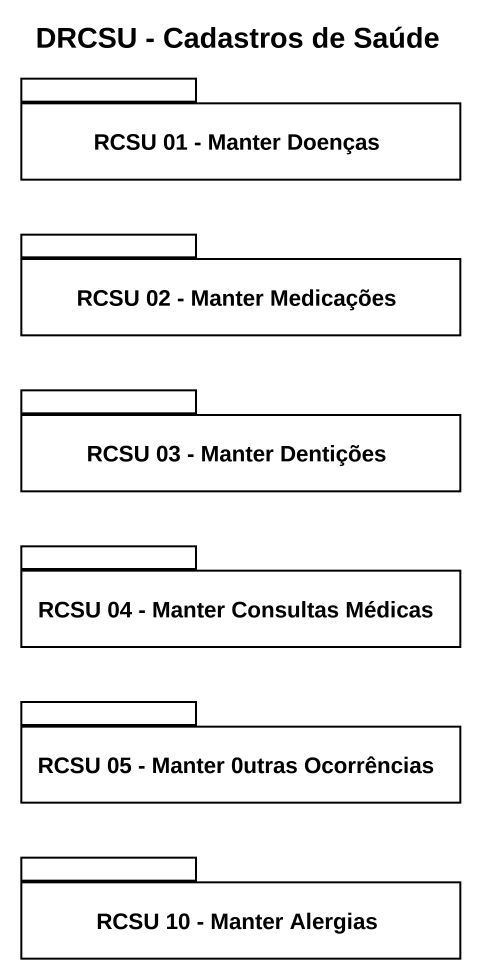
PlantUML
@startuml
title DRCSU - Cadastros de Saúde
package "RCSU 01 - Manter Doenças" as RCSU_01_Manter_Doenças {
}
package "RCSU 02 - Manter Medicações" as RCSU_02_Manter_Medicações {
}
package "RCSU 03 - Manter Dentições" as RCSU_03_Manter_Dentições {
}
package "RCSU 04 - Manter Consultas Médicas" as RCSU_04_Manter_Consultas {
}
package "RCSU 05 - Manter 0utras Ocorrências" as RCSU_05_Manter_0utras {
}
package "RCSU 10 - Manter Alergias" as RCSU_10_Manter_Alergias {
}
@enduml
